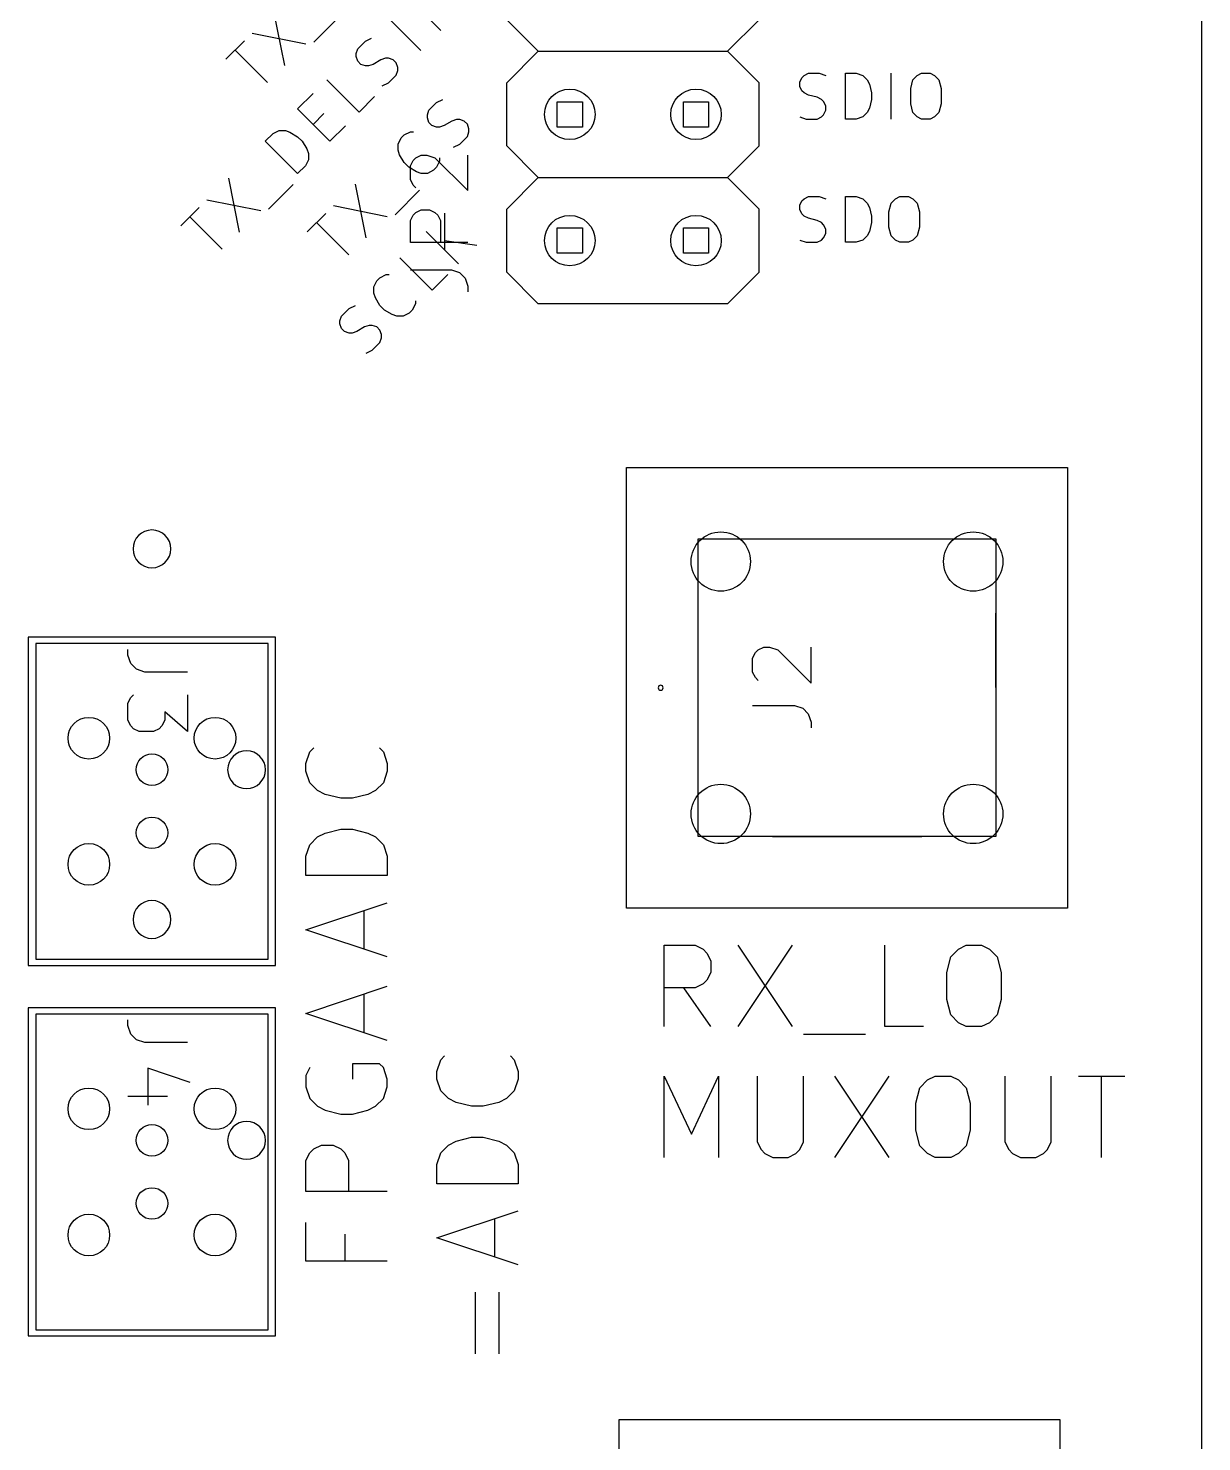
# Model space of a CAD drawing. Header units: millimetres. Extents: x 0 to 100, y 0 to 100.
# Drawn here: x 76.38 to 100, y 34.18 to 62.63 of the extents above; entities that cross this region are included whole.
import ezdxf

# ---------------------------------------------------------------- set-up
doc = ezdxf.new("R2010")
doc.units = ezdxf.units.MM
for name, color, linetype, true_color in [('Edge.Cuts', 254, 'CONTINUOUS', 0xd0d2cd), ('F.Fab', 9, 'CONTINUOUS', 0xafafaf), ('F.Silkscreen', 41, 'CONTINUOUS', 0xf2eda1)]:
    doc.layers.add(name, color=color, linetype=linetype, true_color=true_color)

msp = doc.modelspace()

# ---------------------------------------------------------------- linework, layer by layer
at = {"layer": 'Edge.Cuts', "linetype": 'CONTINUOUS'}
msp.add_line((100, 0), (100, 100), dxfattribs=at)
at = {"layer": 'Edge.Cuts'}
for centre, radius in [((87.28, 60.9), 0.508), ((89.82, 60.9), 0.508), ((87.28, 58.36), 0.508), ((89.82, 58.36), 0.508), ((90.32, 51.9), 0.5969), ((95.4, 51.9), 0.5969), ((77.6, 48.345), 0.4191), ((80.14, 48.345), 0.4191), ((78.87, 47.71), 0.3175), ((90.32, 46.82), 0.5969), ((95.4, 46.82), 0.5969), ((78.87, 46.44), 0.3175), ((77.6, 45.805), 0.4191), ((80.14, 45.805), 0.4191), ((77.6, 40.885), 0.4191), ((80.14, 40.885), 0.4191), ((78.87, 40.25), 0.3175), ((78.87, 38.98), 0.3175), ((77.6, 38.345), 0.4191), ((80.14, 38.345), 0.4191)]:
    msp.add_circle(centre, radius, dxfattribs=at)
at = {"layer": 'F.Fab', "linetype": 'CONTINUOUS'}
for p, q in [((84.683786, 62.588896), (84.033247, 63.239434)), ((81.319827, 62.970154), (81.536673, 61.885923)), ((82.125255, 62.350593), (82.620903, 62.846241)), ((84.281072, 62.186182), (83.630533, 62.83672)), ((80.359509, 62.009836), (80.731245, 62.381572)), ((80.886135, 62.536461), (81.970365, 62.319615)), ((83.010974, 62.21716), (83.165864, 62.37205)), ((83.165864, 62.37205), (83.289776, 62.434006)), ((81.195915, 61.545165), (80.545377, 62.195704)), ((82.979995, 62.124226), (83.010974, 62.21716)), ((82.979995, 62.06227), (82.979995, 62.124226)), ((83.010974, 61.969336), (82.979995, 62.06227)), ((83.568578, 62.031292), (83.475644, 62.000314)), ((83.630534, 62.031292), (83.568578, 62.031292)), ((83.723468, 62.000314), (83.630534, 62.031292)), ((83.07293, 61.90738), (83.010974, 61.969336)), ((83.165864, 61.876402), (83.07293, 61.90738)), ((83.22782, 61.876402), (83.165864, 61.876402)), ((83.320754, 61.90738), (83.22782, 61.876402)), ((83.475644, 62.000314), (83.320754, 61.90738)), ((83.785424, 61.938358), (83.723468, 62.000314)), ((83.816402, 61.845424), (83.785424, 61.938358)), ((83.785424, 61.690534), (83.816402, 61.783468)), ((83.816402, 61.783468), (83.816402, 61.845424)), ((83.041951, 60.947062), (82.391413, 61.5976)), ((83.506622, 61.473688), (83.630534, 61.535644)), ((83.630534, 61.535644), (83.785424, 61.690534)), ((91.907869, 61.551512), (91.951678, 61.639131)), ((91.907869, 61.463893), (91.907869, 61.551512)), ((91.951678, 61.376274), (91.907869, 61.463893)), ((91.951678, 61.639131), (91.995488, 61.68294)), ((91.995488, 61.68294), (92.083107, 61.72675)), ((92.083107, 61.72675), (92.302154, 61.72675)), ((92.302154, 61.72675), (92.433583, 61.68294)), ((92.827868, 60.80675), (92.827868, 61.72675)), ((92.827868, 61.72675), (93.046916, 61.72675)), ((93.046916, 61.72675), (93.178344, 61.68294)), ((93.178344, 61.68294), (93.265963, 61.595321)), ((93.265963, 61.595321), (93.309773, 61.507702)), ((93.309773, 61.507702), (93.353582, 61.332464)), ((93.747868, 60.80675), (93.747868, 61.72675)), ((94.142154, 61.420083), (94.185963, 61.595321)), ((94.185963, 61.595321), (94.273582, 61.68294)), ((94.273582, 61.68294), (94.361201, 61.72675)), ((94.361201, 61.72675), (94.536439, 61.72675)), ((94.536439, 61.72675), (94.624058, 61.68294)), ((94.624058, 61.68294), (94.711677, 61.595321)), ((94.711677, 61.595321), (94.755487, 61.420083)), ((81.802831, 61.009018), (82.112611, 61.318798)), ((83.351732, 61.256842), (83.041951, 60.947062)), ((84.599233, 61.138557), (84.723145, 61.200513)), ((91.995488, 61.332464), (91.951678, 61.376274)), ((92.083107, 61.288655), (91.995488, 61.332464)), ((92.258345, 61.244845), (92.083107, 61.288655)), ((92.345964, 61.201036), (92.258345, 61.244845)), ((92.389773, 61.157226), (92.345964, 61.201036)), ((93.353582, 61.201036), (93.309773, 61.025798)), ((93.353582, 61.332464), (93.353582, 61.201036)), ((94.142154, 61.113417), (94.142154, 61.420083)), ((94.755487, 61.420083), (94.755487, 61.113417)), ((82.453369, 60.358479), (81.802831, 61.009018)), ((82.112611, 60.699237), (82.329457, 60.916084)), ((84.413365, 60.890733), (84.444343, 60.983667)), ((84.413365, 60.828777), (84.413365, 60.890733)), ((84.444343, 60.983667), (84.599233, 61.138557)), ((87.026, 60.646), (87.026, 61.154)), ((87.026, 61.154), (87.534, 61.154)), ((87.534, 61.154), (87.534, 60.646)), ((89.566, 60.646), (89.566, 61.154)), ((89.566, 61.154), (90.074, 61.154)), ((90.074, 61.154), (90.074, 60.646)), ((92.345964, 60.85056), (92.389773, 60.894369)), ((92.433583, 61.069607), (92.389773, 61.157226)), ((92.389773, 60.894369), (92.433583, 60.981988)), ((92.433583, 60.981988), (92.433583, 61.069607)), ((93.265963, 60.938179), (93.178344, 60.85056)), ((93.309773, 61.025798), (93.265963, 60.938179)), ((94.185963, 60.938179), (94.142154, 61.113417)), ((94.273582, 60.85056), (94.185963, 60.938179)), ((94.711677, 60.938179), (94.624058, 60.85056)), ((94.755487, 61.113417), (94.711677, 60.938179)), ((82.763149, 60.668259), (82.453369, 60.358479)), ((84.444343, 60.735842), (84.413365, 60.828777)), ((84.506299, 60.673886), (84.444343, 60.735842)), ((84.599233, 60.642908), (84.506299, 60.673886)), ((84.661189, 60.642908), (84.599233, 60.642908)), ((84.754123, 60.673886), (84.661189, 60.642908)), ((84.909013, 60.76682), (84.754123, 60.673886)), ((85.001947, 60.797799), (84.909013, 60.76682)), ((85.063903, 60.797799), (85.001947, 60.797799)), ((85.156837, 60.76682), (85.063903, 60.797799)), ((85.218793, 60.704864), (85.156837, 60.76682)), ((85.249771, 60.61193), (85.218793, 60.704864)), ((85.249771, 60.549974), (85.249771, 60.61193)), ((87.534, 60.646), (87.026, 60.646)), ((90.074, 60.646), (89.566, 60.646)), ((91.907869, 60.85056), (92.039297, 60.80675)), ((92.039297, 60.80675), (92.258345, 60.80675)), ((92.258345, 60.80675), (92.345964, 60.85056)), ((93.046916, 60.80675), (92.827868, 60.80675)), ((93.178344, 60.85056), (93.046916, 60.80675)), ((94.361201, 60.80675), (94.273582, 60.85056)), ((94.536439, 60.80675), (94.361201, 60.80675)), ((94.624058, 60.85056), (94.536439, 60.80675)), ((81.152293, 60.358479), (81.307183, 60.513369)), ((81.802831, 59.707941), (81.152293, 60.358479)), ((81.307183, 60.513369), (81.431095, 60.575325)), ((81.431095, 60.575325), (81.555007, 60.575325)), ((81.555007, 60.575325), (81.647941, 60.544347)), ((81.647941, 60.544347), (81.802831, 60.451413)), ((81.802831, 60.451413), (81.895765, 60.358479)), ((81.895765, 60.358479), (81.988699, 60.203589)), ((83.824783, 60.30215), (83.886739, 60.426062)), ((83.886739, 60.426062), (83.948695, 60.488018)), ((83.948695, 60.488018), (84.072607, 60.549974)), ((84.072607, 60.549974), (84.134563, 60.549974)), ((85.063903, 60.30215), (85.218793, 60.45704)), ((85.218793, 60.45704), (85.249771, 60.549974)), ((81.988699, 60.203589), (82.019677, 60.110655)), ((82.019677, 60.110655), (82.019677, 59.986743)), ((83.824783, 60.178238), (83.824783, 60.30215)), ((83.855761, 60.085304), (83.824783, 60.178238)), ((83.948695, 59.930414), (83.855761, 60.085304)), ((84.939991, 60.240194), (85.063903, 60.30215)), ((81.957721, 59.862831), (81.802831, 59.707941)), ((82.019677, 59.986743), (81.957721, 59.862831)), ((84.041629, 59.83748), (83.948695, 59.930414)), ((84.196519, 59.744546), (84.041629, 59.83748)), ((84.289453, 59.713568), (84.196519, 59.744546)), ((84.537277, 59.775524), (84.413365, 59.713568)), ((84.599233, 59.83748), (84.537277, 59.775524)), ((84.661189, 59.961392), (84.599233, 59.83748)), ((84.661189, 60.023348), (84.661189, 59.961392)), ((80.408821, 59.615008), (80.625667, 58.530777)), ((81.214249, 58.995447), (81.709897, 59.491095)), ((82.957399, 59.496723), (83.174245, 58.412492)), ((84.413365, 59.713568), (84.289453, 59.713568)), ((79.975129, 59.181315), (81.059359, 58.964469)), ((83.762827, 58.877162), (84.258475, 59.37281)), ((91.951678, 59.159131), (91.995488, 59.20294)), ((91.995488, 59.20294), (92.083107, 59.24675)), ((92.083107, 59.24675), (92.302154, 59.24675)), ((92.302154, 59.24675), (92.433583, 59.20294)), ((92.827868, 58.32675), (92.827868, 59.24675)), ((92.827868, 59.24675), (93.046916, 59.24675)), ((93.046916, 59.24675), (93.178344, 59.20294)), ((93.178344, 59.20294), (93.265963, 59.115321)), ((93.747868, 59.115321), (93.835487, 59.20294)), ((93.835487, 59.20294), (93.923106, 59.24675)), ((93.923106, 59.24675), (94.098344, 59.24675)), ((94.098344, 59.24675), (94.185963, 59.20294)), ((94.185963, 59.20294), (94.273582, 59.115321)), ((79.448503, 58.65469), (79.820239, 59.026426)), ((81.997081, 58.536405), (82.368817, 58.908141)), ((82.523707, 59.06303), (83.607937, 58.846184)), ((84.761198, 58.913952), (84.761198, 58.17048)), ((91.907869, 59.071512), (91.951678, 59.159131)), ((91.907869, 58.983893), (91.907869, 59.071512)), ((91.951678, 58.896274), (91.907869, 58.983893)), ((91.995488, 58.852464), (91.951678, 58.896274)), ((93.265963, 59.115321), (93.309773, 59.027702)), ((93.309773, 59.027702), (93.353582, 58.852464)), ((93.704059, 58.940083), (93.747868, 59.115321)), ((93.704059, 58.633417), (93.704059, 58.940083)), ((94.273582, 59.115321), (94.317392, 58.940083)), ((94.317392, 58.940083), (94.317392, 58.633417)), ((80.284909, 58.190019), (79.634371, 58.840558)), ((82.833487, 58.071734), (82.182949, 58.722273)), ((87.026, 58.106), (87.026, 58.614)), ((87.026, 58.614), (87.534, 58.614)), ((87.534, 58.614), (87.534, 58.106)), ((89.566, 58.106), (89.566, 58.614)), ((89.566, 58.614), (90.074, 58.614)), ((90.074, 58.614), (90.074, 58.106)), ((92.083107, 58.808655), (91.995488, 58.852464)), ((92.258345, 58.764845), (92.083107, 58.808655)), ((92.345964, 58.721036), (92.258345, 58.764845)), ((92.389773, 58.677226), (92.345964, 58.721036)), ((92.433583, 58.589607), (92.389773, 58.677226)), ((93.353582, 58.721036), (93.309773, 58.545798)), ((93.353582, 58.852464), (93.353582, 58.721036)), ((93.747868, 58.458179), (93.704059, 58.633417)), ((94.317392, 58.633417), (94.273582, 58.458179)), ((85.04, 57.891678), (84.389461, 58.542216)), ((85.411736, 58.263414), (84.761198, 58.356348)), ((91.907869, 58.37056), (92.039297, 58.32675)), ((92.039297, 58.32675), (92.258345, 58.32675)), ((92.258345, 58.32675), (92.345964, 58.37056)), ((92.345964, 58.37056), (92.389773, 58.414369)), ((92.389773, 58.414369), (92.433583, 58.501988)), ((92.433583, 58.501988), (92.433583, 58.589607)), ((93.046916, 58.32675), (92.827868, 58.32675)), ((93.178344, 58.37056), (93.046916, 58.32675)), ((93.265963, 58.458179), (93.178344, 58.37056)), ((93.309773, 58.545798), (93.265963, 58.458179)), ((93.835487, 58.37056), (93.747868, 58.458179)), ((93.923106, 58.32675), (93.835487, 58.37056)), ((94.098344, 58.32675), (93.923106, 58.32675)), ((94.185963, 58.37056), (94.098344, 58.32675)), ((94.273582, 58.458179), (94.185963, 58.37056)), ((87.534, 58.106), (87.026, 58.106)), ((90.074, 58.106), (89.566, 58.106)), ((84.513373, 57.365051), (83.862835, 58.01559)), ((83.336209, 57.427007), (83.398165, 57.55092)), ((83.398165, 57.55092), (83.460121, 57.612876)), ((83.460121, 57.612876), (83.584033, 57.674832)), ((83.584033, 57.674832), (83.645989, 57.674832)), ((84.823153, 57.674832), (84.513373, 57.365051)), ((83.336209, 57.303095), (83.336209, 57.427007)), ((83.367187, 57.210161), (83.336209, 57.303095)), ((83.460121, 57.055271), (83.367187, 57.210161)), ((82.685671, 56.838426), (82.840561, 56.993316)), ((82.840561, 56.993316), (82.964473, 57.055272)), ((83.553055, 56.962337), (83.460121, 57.055271)), ((83.707945, 56.869403), (83.553055, 56.962337)), ((84.048703, 56.900381), (83.924791, 56.838425)), ((84.110659, 56.962337), (84.048703, 56.900381)), ((84.172615, 57.086249), (84.110659, 56.962337)), ((84.172615, 57.148205), (84.172615, 57.086249)), ((82.654693, 56.745492), (82.685671, 56.838426)), ((82.654693, 56.683536), (82.654693, 56.745492)), ((82.685671, 56.590602), (82.654693, 56.683536)), ((83.150341, 56.62158), (82.995451, 56.528646)), ((83.243275, 56.652558), (83.150341, 56.62158)), ((83.305231, 56.652558), (83.243275, 56.652558)), ((83.398165, 56.62158), (83.305231, 56.652558)), ((83.460121, 56.559624), (83.398165, 56.62158)), ((83.800879, 56.838425), (83.707945, 56.869403)), ((83.924791, 56.838425), (83.800879, 56.838425)), ((82.747627, 56.528646), (82.685671, 56.590602)), ((82.840561, 56.497667), (82.747627, 56.528646)), ((82.902517, 56.497667), (82.840561, 56.497667)), ((82.995451, 56.528646), (82.902517, 56.497667)), ((83.491099, 56.466689), (83.460121, 56.559624)), ((83.460121, 56.311799), (83.491099, 56.404733)), ((83.491099, 56.404733), (83.491099, 56.466689)), ((83.181319, 56.094953), (83.305231, 56.156909)), ((83.305231, 56.156909), (83.460121, 56.311799)), ((88.425, 53.795), (97.295, 53.795)), ((88.425, 44.925), (88.425, 53.795)), ((97.295, 53.795), (97.295, 44.925)), ((89.863, 52.357), (95.857, 52.357)), ((89.863, 46.363), (89.863, 52.357)), ((95.857, 52.357), (95.857, 46.363)), ((76.5332, 50.25), (76.5332, 43.9)), ((81.2068, 50.25), (76.5332, 50.25)), ((78.385382, 50.01915), (78.385382, 50.133281)), ((81.2068, 43.9), (81.2068, 50.25)), ((78.442448, 49.847954), (78.385382, 50.01915)), ((78.556578, 49.733823), (78.442448, 49.847954)), ((78.727774, 49.676758), (78.556578, 49.733823)), ((79.583754, 49.676758), (78.727774, 49.676758)), ((78.442448, 49.16317), (78.499513, 49.220236)), ((79.583754, 49.220236), (79.583754, 48.478386)), ((78.385382, 49.04904), (78.442448, 49.16317)), ((78.385382, 48.706648), (78.385382, 49.04904)), ((78.442448, 48.592517), (78.385382, 48.706648)), ((79.127232, 48.706648), (79.070166, 48.592517)), ((79.583754, 48.478386), (79.127232, 48.877844)), ((79.127232, 48.877844), (79.127232, 48.706648)), ((78.499513, 48.535452), (78.442448, 48.592517)), ((78.613644, 48.478386), (78.499513, 48.535452)), ((78.89897, 48.478386), (78.613644, 48.478386)), ((79.013101, 48.535452), (78.89897, 48.478386)), ((79.070166, 48.592517), (79.013101, 48.535452)), ((82.048389, 48.070662), (82.126283, 48.148555)), ((83.450469, 48.148555), (83.528363, 48.070662)), ((81.970496, 47.836982), (82.048389, 48.070662)), ((81.970496, 47.681195), (81.970496, 47.836982)), ((83.528363, 48.070662), (83.606256, 47.836982)), ((83.606256, 47.836982), (83.606256, 47.681195)), ((82.048389, 47.447515), (81.970496, 47.681195)), ((83.606256, 47.681195), (83.528363, 47.447515)), ((82.204176, 47.291729), (82.048389, 47.447515)), ((82.359963, 47.213835), (82.204176, 47.291729)), ((83.372576, 47.291729), (83.216789, 47.213835)), ((83.528363, 47.447515), (83.372576, 47.291729)), ((82.671536, 47.135942), (82.359963, 47.213835)), ((82.905216, 47.135942), (82.671536, 47.135942)), ((83.216789, 47.213835), (82.905216, 47.135942)), ((82.204176, 46.357009), (82.359963, 46.434902)), ((82.359963, 46.434902), (82.671536, 46.512795)), ((82.671536, 46.512795), (82.905216, 46.512795)), ((82.905216, 46.512795), (83.216789, 46.434902)), ((83.216789, 46.434902), (83.372576, 46.357009)), ((81.970496, 45.967542), (82.048389, 46.201222)), ((82.048389, 46.201222), (82.204176, 46.357009)), ((83.372576, 46.357009), (83.528363, 46.201222)), ((83.528363, 46.201222), (83.606256, 45.967542)), ((95.857, 46.363), (89.863, 46.363)), ((81.970496, 45.578075), (81.970496, 45.967542)), ((83.606256, 45.967542), (83.606256, 45.578075)), ((83.606256, 45.578075), (81.970496, 45.578075)), ((81.970496, 44.487569), (83.606256, 45.032822)), ((83.138896, 44.098102), (83.138896, 44.877035)), ((97.295, 44.925), (88.425, 44.925)), ((83.606256, 43.942315), (81.970496, 44.487569)), ((89.183044, 42.541064), (89.183044, 44.176824)), ((89.183044, 44.176824), (89.806191, 44.176824)), ((89.806191, 44.176824), (89.961978, 44.098931)), ((89.961978, 44.098931), (90.039871, 44.021038)), ((90.663018, 44.176824), (91.753524, 42.541064)), ((91.753524, 44.176824), (90.663018, 42.541064)), ((93.622964, 42.541064), (93.622964, 44.176824)), ((94.947151, 43.943144), (95.102938, 44.098931)), ((95.102938, 44.098931), (95.258725, 44.176824)), ((95.258725, 44.176824), (95.570298, 44.176824)), ((95.570298, 44.176824), (95.726085, 44.098931)), ((95.726085, 44.098931), (95.881871, 43.943144)), ((76.5332, 43.9), (81.2068, 43.9)), ((90.039871, 44.021038), (90.117764, 43.865251)), ((90.117764, 43.865251), (90.117764, 43.631571)), ((94.869258, 43.631571), (94.947151, 43.943144)), ((95.881871, 43.943144), (95.959765, 43.631571)), ((90.117764, 43.631571), (90.039871, 43.475784)), ((94.869258, 43.086318), (94.869258, 43.631571)), ((95.959765, 43.631571), (95.959765, 43.086318)), ((81.970496, 42.805382), (83.606256, 43.350635)), ((89.806191, 43.319998), (89.183044, 43.319998)), ((90.117764, 42.541064), (89.572511, 43.319998)), ((89.961978, 43.397891), (89.806191, 43.319998)), ((90.039871, 43.475784), (89.961978, 43.397891)), ((83.138896, 42.415915), (83.138896, 43.194848)), ((94.947151, 42.774744), (94.869258, 43.086318)), ((95.959765, 43.086318), (95.881871, 42.774744)), ((76.5332, 42.79), (76.5332, 36.44)), ((81.2068, 42.79), (76.5332, 42.79)), ((78.385382, 42.55915), (78.385382, 42.673281)), ((81.2068, 36.44), (81.2068, 42.79)), ((83.606256, 42.260128), (81.970496, 42.805382)), ((95.102938, 42.618958), (94.947151, 42.774744)), ((95.881871, 42.774744), (95.726085, 42.618958)), ((78.442448, 42.387954), (78.385382, 42.55915)), ((94.401898, 42.541064), (93.622964, 42.541064)), ((95.258725, 42.541064), (95.102938, 42.618958)), ((95.570298, 42.541064), (95.258725, 42.541064)), ((95.726085, 42.618958), (95.570298, 42.541064)), ((78.556578, 42.273823), (78.442448, 42.387954)), ((78.727774, 42.216758), (78.556578, 42.273823)), ((79.583754, 42.216758), (78.727774, 42.216758)), ((91.987205, 42.385278), (93.233498, 42.385278)), ((84.603978, 41.636982), (84.681871, 41.870662)), ((84.681871, 41.870662), (84.759765, 41.948555)), ((86.083951, 41.948555), (86.161845, 41.870662)), ((86.161845, 41.870662), (86.239738, 41.636982)), ((79.64082, 41.417844), (78.78484, 41.70317)), ((78.78484, 41.70317), (78.78484, 40.961321)), ((82.048389, 41.714875), (81.970496, 41.559088)), ((81.970496, 41.559088), (81.970496, 41.325408)), ((83.450469, 41.792768), (82.905216, 41.792768)), ((82.905216, 41.792768), (82.905216, 41.481195)), ((83.528363, 41.714875), (83.450469, 41.792768)), ((83.606256, 41.481195), (83.528363, 41.714875)), ((84.603978, 41.481195), (84.603978, 41.636982)), ((86.239738, 41.636982), (86.239738, 41.481195)), ((89.183044, 39.907582), (89.183044, 41.543342)), ((89.183044, 41.543342), (89.728298, 40.374942)), ((89.728298, 40.374942), (90.273551, 41.543342)), ((90.273551, 41.543342), (90.273551, 39.907582)), ((91.052484, 41.543342), (91.052484, 40.219156)), ((91.987204, 40.219156), (91.987204, 41.543342)), ((92.610351, 41.543342), (93.700857, 39.907582)), ((93.700857, 41.543342), (92.610351, 39.907582)), ((94.479791, 41.465449), (94.635578, 41.543342)), ((94.635578, 41.543342), (94.947151, 41.543342)), ((94.947151, 41.543342), (95.102938, 41.465449)), ((96.037657, 41.543342), (96.037657, 40.219156)), ((96.972377, 40.219156), (96.972377, 41.543342)), ((97.51763, 41.543342), (98.45235, 41.543342)), ((97.98499, 39.907582), (97.98499, 41.543342)), ((81.970496, 41.325408), (82.048389, 41.091728)), ((83.528363, 41.091728), (83.606256, 41.325408)), ((83.606256, 41.325408), (83.606256, 41.481195)), ((84.681871, 41.247515), (84.603978, 41.481195)), ((86.239738, 41.481195), (86.161845, 41.247515)), ((94.246111, 40.998089), (94.324004, 41.309662)), ((94.324004, 41.309662), (94.479791, 41.465449)), ((95.102938, 41.465449), (95.258724, 41.309662)), ((95.258724, 41.309662), (95.336618, 40.998089)), ((79.184297, 41.132517), (78.385382, 41.132517)), ((82.048389, 41.091728), (82.204176, 40.935942)), ((83.372576, 40.935942), (83.528363, 41.091728)), ((84.837658, 41.091729), (84.681871, 41.247515)), ((84.993445, 41.013835), (84.837658, 41.091729)), ((85.305018, 40.935942), (84.993445, 41.013835)), ((85.850271, 41.013835), (85.538698, 40.935942)), ((86.006058, 41.091729), (85.850271, 41.013835)), ((86.161845, 41.247515), (86.006058, 41.091729)), ((94.246111, 40.452836), (94.246111, 40.998089)), ((95.336618, 40.998089), (95.336618, 40.452836)), ((82.204176, 40.935942), (82.359963, 40.858048)), ((82.359963, 40.858048), (82.671536, 40.780155)), ((82.671536, 40.780155), (82.905216, 40.780155)), ((82.905216, 40.780155), (83.216789, 40.858048)), ((83.216789, 40.858048), (83.372576, 40.935942)), ((85.538698, 40.935942), (85.305018, 40.935942)), ((94.324004, 40.141262), (94.246111, 40.452836)), ((95.336618, 40.452836), (95.258724, 40.141262)), ((82.126283, 40.079115), (82.282069, 40.157008)), ((82.282069, 40.157008), (82.515749, 40.157008)), ((82.515749, 40.157008), (82.671536, 40.079115)), ((84.681871, 40.001222), (84.837658, 40.157009)), ((84.837658, 40.157009), (84.993445, 40.234902)), ((84.993445, 40.234902), (85.305018, 40.312795)), ((85.305018, 40.312795), (85.538698, 40.312795)), ((85.538698, 40.312795), (85.850271, 40.234902)), ((85.850271, 40.234902), (86.006058, 40.157009)), ((86.006058, 40.157009), (86.161845, 40.001222)), ((91.052484, 40.219156), (91.130378, 40.063369)), ((91.909311, 40.063369), (91.987204, 40.219156)), ((94.479791, 39.985476), (94.324004, 40.141262)), ((95.258724, 40.141262), (95.102938, 39.985476)), ((96.037657, 40.219156), (96.115551, 40.063369)), ((96.894484, 40.063369), (96.972377, 40.219156)), ((81.970496, 39.845435), (82.048389, 40.001222)), ((81.970496, 39.222288), (81.970496, 39.845435)), ((82.048389, 40.001222), (82.126283, 40.079115)), ((82.671536, 40.079115), (82.749429, 40.001222)), ((82.749429, 40.001222), (82.827323, 39.845435)), ((82.827323, 39.845435), (82.827323, 39.222288)), ((84.603978, 39.767542), (84.681871, 40.001222)), ((86.161845, 40.001222), (86.239738, 39.767542)), ((91.130378, 40.063369), (91.208271, 39.985476)), ((91.208271, 39.985476), (91.364058, 39.907582)), ((91.364058, 39.907582), (91.675631, 39.907582)), ((91.675631, 39.907582), (91.831418, 39.985476)), ((91.831418, 39.985476), (91.909311, 40.063369)), ((94.635578, 39.907582), (94.479791, 39.985476)), ((94.947151, 39.907582), (94.635578, 39.907582)), ((95.102938, 39.985476), (94.947151, 39.907582)), ((96.115551, 40.063369), (96.193444, 39.985476)), ((96.193444, 39.985476), (96.349231, 39.907582)), ((96.349231, 39.907582), (96.660804, 39.907582)), ((96.660804, 39.907582), (96.816591, 39.985476)), ((96.816591, 39.985476), (96.894484, 40.063369)), ((84.603978, 39.378075), (84.603978, 39.767542)), ((86.239738, 39.767542), (86.239738, 39.378075)), ((86.239738, 39.378075), (84.603978, 39.378075)), ((83.606256, 39.222288), (81.970496, 39.222288)), ((84.603978, 38.287569), (86.239738, 38.832822)), ((81.970496, 37.820208), (81.970496, 38.599142)), ((85.772378, 37.898102), (85.772378, 38.677035)), ((82.749429, 38.365462), (82.749429, 37.820208)), ((86.239738, 37.742315), (84.603978, 38.287569)), ((83.606256, 37.820208), (81.970496, 37.820208)), ((85.382911, 35.950768), (85.382911, 37.197062)), ((85.850271, 37.197062), (85.850271, 35.950768)), ((76.5332, 36.44), (81.2068, 36.44)), ((88.275, 34.635), (97.145, 34.635)), ((88.275, 25.765), (88.275, 34.635)), ((97.145, 34.635), (97.145, 25.765))]:
    msp.add_line(p, q, dxfattribs=at)
at = {"layer": 'F.Fab'}
for centre, radius in [((87.28, 60.9), 0.508), ((89.82, 60.9), 0.508), ((87.28, 58.36), 0.508), ((89.82, 58.36), 0.508), ((90.32, 51.9), 0.5969), ((95.4, 51.9), 0.5969), ((77.6, 48.345), 0.4191), ((80.14, 48.345), 0.4191), ((78.87, 47.71), 0.3175), ((90.32, 46.82), 0.5969), ((95.4, 46.82), 0.5969), ((78.87, 46.44), 0.3175), ((77.6, 45.805), 0.4191), ((80.14, 45.805), 0.4191), ((77.6, 40.885), 0.4191), ((80.14, 40.885), 0.4191), ((78.87, 40.25), 0.3175), ((78.87, 38.98), 0.3175), ((77.6, 38.345), 0.4191), ((80.14, 38.345), 0.4191)]:
    msp.add_circle(centre, radius, dxfattribs=at)
for centre, start, end in [((80.775, 47.71), -270, -90), ((80.775, 47.71), -90, 90), ((80.775, 40.25), -270, -90), ((80.775, 40.25), -90, 90)]:
    msp.add_arc(centre, 0.381, start, end, dxfattribs=at)
at = {"layer": 'F.Silkscreen', "linetype": 'CONTINUOUS'}
for p, q in [((86.645, 62.17), (86.01, 62.805)), ((90.455, 62.17), (91.09, 62.805)), ((86.01, 61.535), (86.645, 62.17)), ((86.645, 62.17), (90.455, 62.17)), ((91.09, 61.535), (90.455, 62.17)), ((86.01, 60.265), (86.01, 61.535)), ((91.09, 60.265), (91.09, 61.535)), ((84.126953, 59.971896), (84.181987, 60.02693)), ((84.181987, 60.02693), (84.292053, 60.081963)), ((84.292053, 60.081963), (84.40212, 60.081963)), ((84.40212, 60.081963), (84.56722, 60.02693)), ((84.56722, 60.02693), (85.22762, 59.36653)), ((85.22762, 59.36653), (85.22762, 60.081963)), ((86.645, 59.63), (86.01, 60.265)), ((90.455, 59.63), (91.09, 60.265)), ((84.07192, 59.86183), (84.126953, 59.971896)), ((84.07192, 59.586663), (84.07192, 59.86183)), ((84.126953, 59.476596), (84.07192, 59.586663)), ((84.181987, 59.421563), (84.126953, 59.476596)), ((86.01, 58.995), (86.645, 59.63)), ((86.645, 59.63), (90.455, 59.63)), ((91.09, 58.995), (90.455, 59.63)), ((84.126953, 58.87123), (84.181987, 58.926263)), ((84.181987, 58.926263), (84.292053, 58.981296)), ((84.292053, 58.981296), (84.457153, 58.981296)), ((84.457153, 58.981296), (84.56722, 58.926263)), ((84.56722, 58.926263), (84.622253, 58.87123)), ((86.01, 57.725), (86.01, 58.995)), ((91.09, 57.725), (91.09, 58.995)), ((84.07192, 58.761163), (84.126953, 58.87123)), ((84.07192, 58.320896), (84.07192, 58.761163)), ((84.622253, 58.87123), (84.677287, 58.761163)), ((84.677287, 58.761163), (84.677287, 58.320896)), ((85.22762, 58.320896), (84.07192, 58.320896)), ((84.07192, 57.770563), (84.89742, 57.770563)), ((84.89742, 57.770563), (85.06252, 57.71553)), ((85.06252, 57.71553), (85.172587, 57.605463)), ((85.172587, 57.605463), (85.22762, 57.440363)), ((86.645, 57.09), (86.01, 57.725)), ((90.455, 57.09), (91.09, 57.725)), ((85.22762, 57.440363), (85.22762, 57.330297)), ((90.455, 57.09), (86.645, 57.09)), ((91.36, 52.357), (94.36, 52.357)), ((89.863, 47.86), (89.863, 50.86)), ((95.86, 47.86), (95.857, 50.86)), ((76.3808, 50.377), (76.3808, 43.773)), ((81.3592, 50.377), (76.3808, 50.377)), ((81.3592, 43.773), (81.3592, 50.377)), ((91.016927, 50.068063), (91.072952, 50.124088)), ((91.072952, 50.124088), (91.185002, 50.180113)), ((91.185002, 50.180113), (91.297053, 50.180113)), ((91.297053, 50.180113), (91.465128, 50.124088)), ((91.465128, 50.124088), (92.13743, 49.451786)), ((92.13743, 49.451786), (92.13743, 50.180113)), ((90.960902, 49.956012), (91.016927, 50.068063)), ((90.960902, 49.675887), (90.960902, 49.956012)), ((91.016927, 49.563836), (90.960902, 49.675887)), ((91.072952, 49.507811), (91.016927, 49.563836)), ((90.960902, 49.003585), (91.801279, 49.003585)), ((91.801279, 49.003585), (91.969354, 48.94756)), ((91.969354, 48.94756), (92.081405, 48.83551)), ((92.081405, 48.83551), (92.13743, 48.667434)), ((92.13743, 48.667434), (92.13743, 48.555384)), ((91.36, 46.363), (94.36, 46.36)), ((76.3808, 43.773), (81.3592, 43.773)), ((76.3808, 42.917), (76.3808, 36.313)), ((81.3592, 42.917), (76.3808, 42.917)), ((81.3592, 36.313), (81.3592, 42.917)), ((76.3808, 36.313), (81.3592, 36.313))]:
    msp.add_line(p, q, dxfattribs=at)
at = {"layer": 'F.Silkscreen'}
for centre, radius in [((87.28, 60.9), 0.508), ((89.82, 60.9), 0.508), ((87.28, 58.36), 0.508), ((89.82, 58.36), 0.508), ((90.32, 51.9), 0.5969), ((95.4, 51.9), 0.5969), ((77.6, 48.345), 0.4191), ((80.14, 48.345), 0.4191), ((78.87, 47.71), 0.3175), ((90.32, 46.82), 0.5969), ((95.4, 46.82), 0.5969), ((78.87, 46.44), 0.3175), ((77.6, 45.805), 0.4191), ((80.14, 45.805), 0.4191), ((77.6, 40.885), 0.4191), ((80.14, 40.885), 0.4191), ((78.87, 40.25), 0.3175), ((78.87, 38.98), 0.3175), ((77.6, 38.345), 0.4191), ((80.14, 38.345), 0.4191)]:
    msp.add_circle(centre, radius, dxfattribs=at)
for centre, radius, start, end in [((78.87, 52.155), 0.381, -270, -90), ((78.87, 52.155), 0.381, -90, 90), ((89.11, 49.36), 0.05, 0, 180), ((89.11, 49.36), 0.05, -180, 0), ((78.87, 44.695), 0.381, -270, -90), ((78.87, 44.695), 0.381, -90, 90)]:
    msp.add_arc(centre, radius, start, end, dxfattribs=at)

doc.saveas('drawing.dxf')
